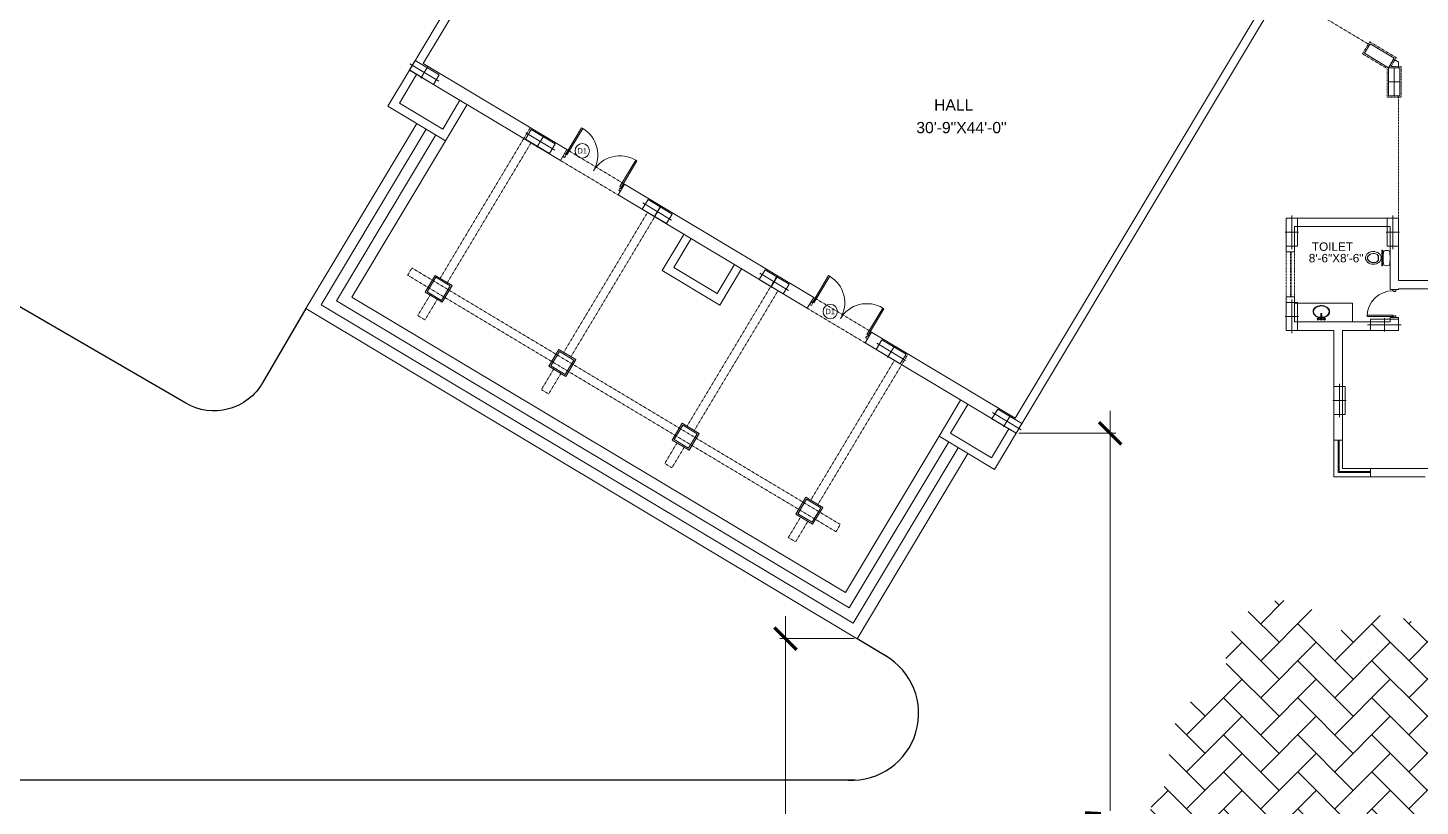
# Model space of a CAD drawing. Header units: inches. Extents: x -110725 to 51121, y 8404 to 44825.
# Drawn here: x 17460 to 18949, y 21109 to 21941 of the extents above; entities that cross this region are included whole.
import ezdxf
from ezdxf.enums import TextEntityAlignment as Align

# ---------------------------------------------------------------- set-up
doc = ezdxf.new("R2010")
doc.units = ezdxf.units.IN
doc.header["$LTSCALE"] = 0.1
doc.header["$MEASUREMENT"] = 0
doc.linetypes.add('DASHED2', pattern=[0.375, 0.25, -0.125])
doc.layers.get('0').update_dxf_attribs({"color": 1, "lineweight": 0})
doc.layers.get('Defpoints').update_dxf_attribs({"lineweight": 0})
for name, color, linetype, lineweight in [('Col.', 4, 'Continuous', 0), ('dim', 252, 'Continuous', 0), ('DOOR', 32, 'Continuous', 0), ('HATCH', 5, 'Continuous', 5), ('PLASTER', 7, 'Continuous', 0), ('PLUMBING', 8, 'Continuous', 0), ('stair', 5, 'Continuous', 0), ('TEXT', 3, 'Continuous', 0), ('WALL', 7, 'Continuous', 0), ('WIN', 160, 'Continuous', 0)]:
    doc.layers.add(name, color=color, linetype=linetype, lineweight=lineweight)
doc.layers.add('GREEN BELT', color=80, linetype='Continuous')
doc.styles.add('ARIAL', font='arial.ttf')
doc.styles.add('as', font='arial.ttf')
doc.styles.add('ATTR', font='romans.shx', dxfattribs={"width": 0.8, "height": 1.2})
doc.styles.add('EHSAN', font='arial.ttf', dxfattribs={"height": 54})
doc.dimstyles.new('DIM1', dxfattribs={"dimtxt": 54, "dimasz": 6, "dimexe": 6, "dimexo": 3, "dimgap": 1, "dimtad": 0, "dimzin": 0, "dimdsep": 46, "dimlunit": 4, "dimtxsty": 'EHSAN', "dimblk": 'ARCHTICK', "dimcen": 3, "dimdle": 6, "dimclrd": 4, "dimclre": 4, "dimclrt": 6, "dimadec": 0, "dimazin": 0, "dimtfac": 1, "dimtofl": 0, "dimtmove": 1, "dimatfit": 3, "dimldrblk": 'ARCHTICK', "dimfxl": 4, "dimtolj": 1, "dimtzin": 3, "dimlwd": -1, "dimlwe": -1, "dimarcsym": 0})

# ---------------------------------------------------------------- blocks, each defined once
blk = doc.blocks.new('D-1')
for points in [[(1.5, 34.9), (1.5, 1.9), (3, 1.9), (3, 34.9)], [(2.2, 0.4), (2.2, -1.9), (0, -1.9), (0, 1.9), (1.5, 1.9), (1.5, 0.4)], [(33.7, 0.4), (34.5, 0.4), (34.5, 1.9), (36, 1.9), (36, -1.9), (33.7, -1.9)]]:
    blk.add_lwpolyline(points, close=True)
blk.add_arc((1.5, 1.9), 33, 0, 87.3947)
blk = doc.blocks.new('DD3')
for p, q in [((-70.5, 34.9), (-70.5, 1.9)), ((-70.5, 34.9), (-69, 34.9)), ((-69, 1.9), (-69, 34.9)), ((-1.5, 34.9), (-3, 34.9)), ((-3, 1.9), (-3, 34.9)), ((-1.5, 34.9), (-1.5, 1.9)), ((-72, 1.9), (-72, -1.9)), ((-70.5, 1.9), (-72, 1.9)), ((-69, 1.9), (-70.5, 1.9)), ((-70.5, 0.4), (-70.5, 1.9)), ((-69.8, 0.4), (-70.5, 0.4)), ((-69.8, -1.9), (-69.8, 0.4)), ((-1.5, 1.9), (-3, 1.9)), ((-1.5, 0.4), (-2.2, 0.4)), ((-2.2, 0.4), (-2.2, -1.9)), ((-1.5, 1.9), (-1.5, 0.4)), ((0, 1.9), (-1.5, 1.9)), ((0, -1.9), (0, 1.9)), ((-72, -1.9), (-69.8, -1.9)), ((-2.2, -1.9), (0, -1.9))]:
    blk.add_line(p, q)
for centre, start, end in [((-69, 1.9), 359.9824, 90), ((-3, 1.9), 90, 180.0176)]:
    blk.add_arc(centre, 33, start, end)
blk = doc.blocks.new('D-6-dub')
blk.add_blockref('DD3', (0, 0))
blk = doc.blocks.new('WC')
at = {"color": 7}
blk.add_line((-8.3, 8), (-8.3, 8.8), dxfattribs=at)
for p, q in [((-8.3, 8.7), (8.3, 8.7)), ((8.3, 8), (-8.3, 7.9)), ((8.3, 8), (8.3, 8.7))]:
    blk.add_line(p, q)
blk.add_lwpolyline([(-0.1, 9.5, 0.117624), (2.4, 10.1, 0.104467), (4.7, 12, 0.090021), (6.2, 14.6, 0.081928), (6.7, 17.9, 0.081928), (6.2, 21.2, 0.090021), (4.7, 23.8, 0.104467), (2.4, 25.7, 0.117624), (-0.1, 26.3, 0.117624), (-2.7, 25.7, 0.104467), (-5, 23.8, 0.090021), (-6.4, 21.2, 0.081928), (-7, 17.9, 0.081928), (-6.4, 14.6, 0.090021), (-5, 12, 0.104467), (-2.7, 10.1, 0.117624)], format="xyb", close=True)
for points in [[(-2.4, 12.5, -0.319055), (-4.9, 18.5, -0.319055)], [(-5, 18.6, -0.16652), (-2.2, 23.5), (-2.2, 23.5, -0.177224), (0, 24.3)], [(-2.4, 12.7, -0.318165), (-4.7, 18.5, -0.318165)], [(-4.7, 18.5, -0.166722), (-2.1, 23.3, -0.177633), (0, 24, -0.211372)], [(5, 18.6, 0.16652), (2.2, 23.5), (2.2, 23.5, 0.177224), (0, 24.3)], [(4.7, 18.5, 0.166722), (2.1, 23.3, 0.177633), (0, 24, 0.211372)], [(2.4, 12.5, 0.319055), (4.9, 18.5, 0.319055)], [(2.4, 12.7, 0.318165), (4.7, 18.5, 0.318165)], [(-7.5, 0.7, -0.25), (-7.5, 6.7, -0.25)], [(-7.5, 6.7, -0.049862), (0, 7.5, -0.049862)], [(0, 0, -0.049876), (-7.5, 0.7, -0.049876)], [(7.5, 6.7, 0.049862), (0, 7.5, 0.049862)], [(0, 0, 0.049876), (7.5, 0.7, 0.049876)], [(7.5, 0.7, 0.25), (7.5, 6.7, 0.25)]]:
    blk.add_lwpolyline(points, format="xyb")
for points in [[(-2.4, 12.8), (2.4, 12.7)], [(2.4, 12.5), (-2.4, 12.5)]]:
    blk.add_lwpolyline(points)
blk = doc.blocks.new('fdg')
for p, q in [((-3.7, 1.5), (-4, 1.5)), ((-3.7, 1.2), (-4, 1.2)), ((-3.4, 1.8), (-3.4, 2)), ((-3.4, 0.9), (-3.4, 0.7)), ((-3.2, 1.8), (-3.2, 2)), ((-3.2, 0.9), (-3.2, 0.7)), ((-2.9, 1.5), (-2.6, 1.5)), ((-2.8, 1.2), (-2.6, 1.2)), ((-0.5, 5.4), (-0.5, 2.1)), ((0.5, 2.1), (0.5, 5.4)), ((2.8, 1.5), (2.6, 1.5)), ((2.9, 1.2), (2.6, 1.2)), ((3.2, 1.8), (3.2, 2)), ((3.2, 0.9), (3.2, 0.7)), ((3.4, 1.8), (3.4, 2)), ((3.4, 0.9), (3.4, 0.7)), ((3.7, 1.5), (4, 1.5)), ((3.7, 1.2), (4, 1.2))]:
    blk.add_line(p, q)
for centre, radius in [((-3.3, 1.4), 1.25), ((-4.2, 1.4), 0.253), ((-3.3, 1.4), 0.453), ((-3.3, 2.3), 0.253), ((-3.3, 0.5), 0.253), ((-2.4, 1.4), 0.253), ((0, 6.9), 0.544), ((0, 1.4), 0.453), ((3.3, 1.4), 1.25), ((2.4, 1.4), 0.253), ((3.3, 1.4), 0.453), ((3.3, 2.3), 0.253), ((3.3, 0.5), 0.253), ((4.2, 1.4), 0.253)]:
    blk.add_circle(centre, radius)
for centre, radius, start, end in [((-3.3, 1.4), 0.906, 105.2407, 164.2093), ((-3.3, 1.4), 0.906, 196.2342, 253.9047), ((-3.3, 1.4), 0.906, 16.4413, 74.0789), ((-3.3, 1.4), 0.906, 286.12, 344.0884), ((0, 1.4), 1.36, 109.6514, 70.3603), ((0, 1.4), 0.906, 120.3431, 59.7554), ((0, 5.4), 0.453, 0, 180), ((3.3, 1.4), 0.906, 106.12, 164.0884), ((3.3, 1.4), 0.906, 196.4412, 254.0789), ((3.3, 1.4), 0.906, 16.2342, 73.9047), ((3.3, 1.4), 0.906, 285.2407, 344.2093)]:
    blk.add_arc(centre, radius, start, end)
blk.add_ellipse((0, 9.4), major_axis=(-8.55, 0), ratio=0.719829, start_param=-4.659338, end_param=1.517745)
blk.add_open_spline([(0.5, 2.7), (1, 2.8), (1.5, 2.8), (3.3, 3.1), (4.5, 3.5), (6.6, 4.7), (7.4, 5.5), (8.5, 7), (8.8, 7.8), (9.1, 9.3), (9.1, 10.1), (8.6, 11.6), (8.2, 12.3), (7.1, 13.6), (6.4, 14.2), (4.7, 15.1), (3.8, 15.5), (1.9, 15.9), (0.9, 16.1), (-1.2, 16), (-2.2, 15.9), (-4.1, 15.4), (-5, 15), (-6.6, 14), (-7.2, 13.5), (-8.3, 12.1), (-8.7, 11.4), (-9.1, 9.9), (-9.1, 9.1), (-8.8, 7.5), (-8.4, 6.8), (-7.4, 5.5), (-6.7, 4.9), (-5.2, 3.9), (-4.3, 3.5), (-2.4, 2.9), (-1.4, 2.8), (-0.5, 2.7)], degree=3, knots=[-4.661485, -4.661485, -4.661485, -4.661485, -4.481024, -4.481024, -4.045821, -4.045821, -3.610618, -3.610618, -3.267968, -3.267968, -2.925319, -2.925319, -2.582669, -2.582669, -2.240019, -2.240019, -1.89737, -1.89737, -1.55472, -1.55472, -1.21207, -1.21207, -0.869421, -0.869421, -0.526771, -0.526771, -0.184121, -0.184121, 0.158528, 0.158528, 0.501178, 0.501178, 0.843828, 0.843828, 1.186477, 1.186477, 1.519892, 1.519892, 1.519892, 1.519892])
at = {"style": 'ATTR', "width": 0.8, "flags": 9}
blk.add_attdef('ESTCODE', (0, 1.4), '', height=0.0000181, rotation=180, dxfattribs=at)
blk = doc.blocks.new('_ArchTick')
at = {"color": 0, "linetype": 'ByBlock', "const_width": 0.15}
blk.add_lwpolyline([(-0.5, -0.5), (0.5, 0.5)], dxfattribs=at)
blk = doc.blocks.new('*D2202')
at = {"layer": 'Defpoints', "color": 0, "transparency": 16777216}
for p in [(18346.9, 21287.8), (18270.4, 20284.6), (18346.9, 20284.6)]:
    blk.add_point(p, dxfattribs=at)
at = {"layer": 'dim', "color": 4, "transparency": 16777216}
for p, q in [((18270.4, 21311.8), (18270.4, 20900.5)), ((18343.9, 21287.8), (18264.4, 21287.8)), ((18270.4, 20260.6), (18270.4, 20671.9)), ((18343.9, 20284.6), (18264.4, 20284.6))]:
    blk.add_line(p, q, dxfattribs=at)
at = {"layer": 'dim', "color": 4, "transparency": 16777216, "xscale": 24, "yscale": 24, "zscale": 24}
for p, rotation in [((18270.4, 21287.8), 90), ((18270.4, 20284.6), 270)]:
    blk.add_blockref('_ArchTick', p, dxfattribs=dict(at, rotation=rotation))
at = {"layer": 'dim', "color": 6, "transparency": 16777216, "insert": (18270.4, 20786.2), "char_height": 54, "attachment_point": 5, "rotation": 90, "style": 'EHSAN'}
blk.add_mtext('\\A1;83\'-7{\\H1x;\\S1/4;}"', dxfattribs=at)
blk = doc.blocks.new('*D2203')
at = {"layer": 'Defpoints', "color": 0, "transparency": 16777216}
for p in [(18516.9, 21507.4), (18552.2, 20471.3, -23.7), (18617.6, 20471.3)]:
    blk.add_point(p, dxfattribs=at)
at = {"layer": 'dim', "color": 4, "transparency": 16777216}
for p, q in [((18617.6, 21531.4), (18617.6, 21103.6)), ((18519.9, 21507.4), (18623.6, 21507.4)), ((18617.6, 20447.3), (18617.6, 20875.1)), ((18555.2, 20471.3), (18623.6, 20471.3))]:
    blk.add_line(p, q, dxfattribs=at)
at = {"layer": 'dim', "color": 4, "transparency": 16777216, "xscale": 24, "yscale": 24, "zscale": 24}
for p, rotation in [((18617.6, 21507.4), 90), ((18617.6, 20471.3), 270)]:
    blk.add_blockref('_ArchTick', p, dxfattribs=dict(at, rotation=rotation))
at = {"layer": 'dim', "color": 6, "transparency": 16777216, "insert": (18617.6, 20989.4), "char_height": 54, "attachment_point": 5, "rotation": 90, "style": 'EHSAN'}
blk.add_mtext('\\A1;86\'-4{\\H1x;\\S1/4;}"', dxfattribs=at)
blk = doc.blocks.new('44')
at = {"layer": 'Col.', "linetype": 'Continuous'}
blk.add_lwpolyline([(-24729.4, 37327.3), (-24729.4, 37339.3), (-24759.4, 37339.3), (-24759.4, 37327.3)], close=True, dxfattribs=at)
at = {"layer": 'dim', "linetype": 'Continuous'}
for p, q in [((-24744.4, 37340.5), (-24744.4, 37326.1)), ((-24762.4, 37333.3), (-24726.4, 37333.3))]:
    blk.add_line(p, q, dxfattribs=at)

msp = doc.modelspace()

# ---------------------------------------------------------------- hatches: boundary and pattern name
at = {"layer": 'HATCH'}
h = msp.add_hatch(dxfattribs=at)
h.set_pattern_fill('AR-HBONE', color=251, scale=7)
h.set_pattern_definition([(45, (57346.872, 0), (3e-15, 39.59798), [84, -28]), (135, (57366.67, 19.8), (3e-15, 39.59798), [84, -28])])
edge = h.paths.add_edge_path()
edge.add_arc((19040.37528, 21127.80627), 72.2462, 321.43452144, 431.43452134)
edge.add_arc((19025.40517, 21242.90091), 60.1184, 309.17031682, 509.43681154)
edge.add_arc((18909.36635, 21240.47755), 72.2462, 27.17260702, 137.17260692)
edge.add_arc((18800.57794, 21269.21705), 59.40534, 20.0565317, 210.02676781)
edge.add_arc((18752.8139, 21167.33735), 72.2462, 92.91069259, 202.91069249)
edge.add_arc((18728.50725, 21080.60098), 72.2462, 125.77973538, 235.77973528)
edge.add_arc((18755.16539, 20994.55822), 72.2462, 158.64877817, 268.64877807)
edge.add_arc((18824.2531, 20936.75771), 72.2462, 191.51782095, 301.51782086)
edge.add_arc((18923.24202, 20867.68436), 61.67709, 173.02945644, 385.74427095)
edge.add_arc((18994.73443, 20964.94055), 72.2462, 257.25590653, 367.25590643)
edge.add_arc((19100.26484, 21023.19509), 59.66925, 235.42339105, 453.26703682)

# ---------------------------------------------------------------- linework, layer by layer
for p, q in [((17845.18111, 21857.27501), (17868.30229, 21895.88086)), ((17857.52651, 21860.37195), (17876.02346, 21891.25662)), ((17906.96091, 21820.27486), (17845.18111, 21857.27501)), ((17903.86398, 21832.62026), (17857.52651, 21860.37195)), ((17903.86398, 21832.62026), (17922.36093, 21863.50494)), ((17906.96091, 21820.27486), (17930.08209, 21858.8807)), ((18138.57959, 21681.55604), (18161.70077, 21720.16188)), ((18150.925, 21684.65297), (18169.42194, 21715.53765)), ((18200.3594, 21644.55589), (18138.57959, 21681.55604)), ((18197.26247, 21656.90129), (18150.925, 21684.65297)), ((18197.26247, 21656.90129), (18215.75941, 21687.78596)), ((18200.3594, 21644.55589), (18223.48058, 21683.16173)), ((18434.56362, 21504.29165), (18457.6848, 21542.8975)), ((18446.90902, 21507.38859), (18465.40597, 21538.27326)), ((18490.66231, 21481.18458), (18509.15926, 21512.06925)), ((18434.56362, 21504.29165), (18493.75924, 21468.83918)), ((18446.90902, 21507.38859), (18490.66231, 21481.18458)), ((18493.75924, 21468.83918), (18516.88042, 21507.44502))]:
    msp.add_line(p, q)
at = {"layer": 'Col.', "linetype": 'Continuous', "elevation": 27.16259}
for points in [[(18895.57188, 21924.03377), (18889.39142, 21913.74776), (18915.10644, 21898.29662), (18921.2869, 21908.58263)], [(18915.10644, 21868.29662), (18915.10644, 21898.29662), (18927.10644, 21898.29662), (18927.10644, 21868.29662)]]:
    msp.add_lwpolyline(points, close=True, dxfattribs=at)
at = {"layer": 'dim', "linetype": 'Continuous'}
for p, q in [((18921.10644, 21868.29662), (18921.10644, 21898.29662)), ((18927.10644, 21883.29662), (18915.10644, 21883.29662))]:
    msp.add_line(p, q, dxfattribs=at)
at = {"layer": 'GREEN BELT', "linetype": 'Continuous'}
for p, q in [((18379.1355, 21268.44254), (18346.85414, 21287.77597)), ((18345.24202, 21136.61756), (16885.66746, 21136.61756))]:
    msp.add_line(p, q, dxfattribs=at)
msp.add_lwpolyline([(17757.48209, 21640.75306), (17711.34708, 21561.28684, -0.4142135624), (17629.33298, 21539.52249), (16884.43945, 21971.97879), (16863.06154, 22001.84415), (16865.12873, 22061.13383), (16923.50665, 22156.49411), (16825.47341, 22216.14179), (16623.97328, 22351.43454)], format="xyb", dxfattribs=at)
msp.add_arc((18341.35564, 21207.88645), 71.37478, 266.87868213, 60.12420514, dxfattribs=at)
at = {"layer": 'PLASTER', "elevation": 27.16259}
for points in [[(17895.95056, 21676.2534), (17913.96662, 21665.46351), (17903.17673, 21647.44745), (17885.16067, 21658.23734)], [(18046.1681, 21586.29076), (18028.15204, 21597.08065), (18017.36215, 21579.06459), (18035.37821, 21568.27471)], [(18159.99346, 21518.12034), (18178.00951, 21507.33045), (18167.21963, 21489.3144), (18149.20357, 21500.10428)], [(18310.20817, 21428.15299), (18292.19211, 21438.94287), (18281.40223, 21420.92681), (18299.41829, 21410.13693)]]:
    msp.add_lwpolyline(points, close=True, dxfattribs=at)
at = {"layer": 'PLUMBING'}
for p in [(18814.79394, 21646.38625), (18876.56427, 21626.45053)]:
    msp.add_line(p, (18876.56427, 21646.38625), dxfattribs=at)
at = {"layer": 'stair'}
for p, q in [((17790.40317, 21649.01155), (17896.66602, 21826.44051)), ((17806.8637, 21653.14079), (17906.96091, 21820.27486)), ((17790.40317, 21649.01155), (18338.59565, 21320.69705)), ((17806.8637, 21653.14079), (18334.46641, 21337.15759)), ((18334.46641, 21337.15759), (18434.56362, 21504.29165)), ((18338.59565, 21320.69705), (18444.85851, 21498.12601))]:
    msp.add_line(p, q, dxfattribs=at)
at = {"layer": 'stair', "elevation": 27.16259}
for points in [[(17876.07624, 21838.7718), (17757.48209, 21640.75306), (18346.85414, 21287.77597), (18465.44829, 21485.79471)], [(17886.37113, 21832.60616), (17773.94263, 21644.88231), (18342.7249, 21304.23651), (18455.1534, 21491.96036)]]:
    msp.add_lwpolyline(points, dxfattribs=at)
at = {"layer": 'TEXT'}
for centre in [(18053.12082, 21809.45406, 27.16259), (18318.23937, 21637.61248, 27.16259)]:
    msp.add_circle(centre, 7.69524, dxfattribs=at)
at = {"layer": 'WALL'}
for p, q in [((17882.95981, 21902.83837), (18154.31265, 22355.92098)), ((17868.30229, 21895.88086), (18004.78216, 22123.76369)), ((18516.09561, 21523.65101), (18787.44845, 21976.73361)), ((18516.88042, 21507.44502), (18799.79386, 21979.83054)), ((18036.61919, 21810.80416), (17882.95981, 21902.83837)), ((18029.68282, 21799.22239), (17868.30229, 21895.88086)), ((18029.68282, 21799.22239), (18036.61919, 21810.80416)), ((18091.45166, 21762.22765), (18098.38802, 21773.8094)), ((18300.66399, 21652.67427), (18098.38802, 21773.8094)), ((18293.72763, 21641.09252), (18091.45166, 21762.22765)), ((18925.79394, 21737.45053), (18805.79394, 21737.45053)), ((18805.79394, 21701.45053), (18805.79394, 21737.45053)), ((18925.79394, 21670.89746), (18925.79394, 21737.45053)), ((18916.79394, 21728.45053), (18814.79394, 21728.45053)), ((18814.79394, 21701.45053), (18814.79394, 21728.45053)), ((18916.79394, 21661.05053), (18916.79394, 21728.45053)), ((18814.79394, 21701.45053), (18805.79394, 21701.45053)), ((18916.79394, 21661.05053), (18925.79394, 21661.05053)), ((18925.79394, 21670.89746), (18959.54394, 21670.89746)), ((18925.79394, 21661.89746), (18959.54394, 21661.89746)), ((18925.79394, 21661.05053), (18925.79394, 21661.89746)), ((18293.72657, 21641.09075), (18300.66399, 21652.67427)), ((18805.79394, 21617.45053), (18805.79394, 21653.45053)), ((18814.79394, 21653.45053), (18805.79394, 21653.45053)), ((18814.79394, 21626.45053), (18814.79394, 21653.45053)), ((18916.79394, 21626.45053), (18916.79394, 21631.05053)), ((18916.79394, 21631.05053), (18925.79394, 21631.05053)), ((18925.79394, 21617.45053), (18925.79394, 21631.05053)), ((18355.49592, 21604.09686), (18362.43313, 21615.68004)), ((18516.09561, 21523.65101), (18362.43313, 21615.68004)), ((18856.79394, 21617.45053), (18805.79394, 21617.45053)), ((18916.79394, 21626.45053), (18814.79394, 21626.45053)), ((18856.79394, 21499.89746), (18856.79394, 21617.45053)), ((18865.79394, 21499.89746), (18865.79394, 21617.45053)), ((18925.79394, 21617.45053), (18865.79394, 21617.45053)), ((18516.88042, 21507.44502), (18355.49677, 21604.09828)), ((18865.79394, 21499.89746), (18856.79394, 21499.89746)), ((18895.79394, 21469.89746), (18990.29394, 21469.89746)), ((18895.79394, 21469.89746), (18895.79394, 21460.89746)), ((18895.79394, 21460.89746), (18954.29394, 21460.89746))]:
    msp.add_line(p, q, dxfattribs=at)
at = {"layer": 'WALL', "elevation": 27.16259}
for points in [[(17896.46671, 21674.19583), (17911.90905, 21664.94736), (17902.66058, 21649.50502), (17887.21824, 21658.75349)], [(18044.11053, 21585.77461), (18028.66819, 21595.02308), (18019.41972, 21579.58075), (18034.86206, 21570.33227)], [(18160.50961, 21516.06277), (18175.95195, 21506.8143), (18166.70348, 21491.37196), (18151.26114, 21500.62044)], [(18308.1506, 21427.63683), (18292.70827, 21436.8853), (18283.45979, 21421.44297), (18298.90213, 21412.19449)]]:
    msp.add_lwpolyline(points, close=True, dxfattribs=at)
at = {"layer": 'WIN', "linetype": 'DASHED2'}
for p, q in [((18799.77838, 21979.81139), (18894.86596, 21922.85893)), ((18920.60272, 21907.44396), (18925.79394, 21904.33469)), ((18921.88956, 21906.67321), (18925.79394, 21904.33469)), ((18921.88956, 21906.67321), (18925.79394, 21904.33469)), ((18925.79394, 21898.29662), (18925.79394, 21904.33469)), ((18925.79394, 21899.79662), (18925.79394, 21904.33469)), ((18925.79394, 21899.79662), (18925.79394, 21904.33469)), ((18925.79394, 21737.45053), (18925.79394, 21868.29662)), ((17990.60763, 21822.62637), (17997.54465, 21834.21006)), ((17990.60763, 21822.62637), (17900.3273, 21671.88371)), ((17998.32865, 21818.00189), (17908.04846, 21667.25947)), ((18098.39084, 21773.81411), (18036.61349, 21810.79464)), ((18029.68428, 21799.22482), (18091.45363, 21762.23093)), ((18130.53043, 21738.82963), (18137.46678, 21750.41138)), ((18122.80836, 21743.45236), (18033.29948, 21593.99782)), ((18130.52967, 21738.82837), (18041.02065, 21589.37359)), ((18805.79394, 21701.45053), (18805.79394, 21653.45053)), ((18810.29394, 21701.45053), (18810.29394, 21653.45053)), ((18811.17048, 21701.45053), (18811.17048, 21653.45053)), ((18814.79394, 21701.45053), (18814.79394, 21653.45053)), ((17866.36685, 21676.48679), (17870.99109, 21684.20795)), ((17866.36685, 21676.48679), (18324.37775, 21402.18237)), ((17870.99109, 21684.20795), (18329.00199, 21409.90354)), ((18254.64992, 21664.49229), (18261.58694, 21676.07598)), ((18254.64992, 21664.49229), (18165.1409, 21515.03751)), ((17890.30812, 21655.15451), (17877.20612, 21633.27787)), ((17898.02929, 21650.53028), (17884.92728, 21628.65363)), ((18262.37094, 21659.86781), (18172.86207, 21510.41328)), ((18362.43313, 21615.68004), (18300.65578, 21652.66056)), ((17884.92728, 21628.65363), (17877.20612, 21633.27787)), ((18293.72657, 21641.09075), (18355.49592, 21604.09686)), ((18394.57272, 21580.69556), (18401.50907, 21592.27731)), ((18022.5096, 21575.98177), (18009.4076, 21554.10512)), ((18030.23077, 21571.35753), (18017.12877, 21549.48089)), ((18386.85155, 21585.31979), (18297.33956, 21435.86005)), ((18394.57272, 21580.69556), (18305.06072, 21431.23581)), ((18017.12877, 21549.48089), (18009.4076, 21554.10512)), ((18154.35102, 21497.02146), (18141.24901, 21475.14481)), ((18162.07218, 21492.39722), (18148.97018, 21470.52058)), ((18141.24901, 21475.14481), (18148.97018, 21470.52058)), ((18286.54967, 21417.84399), (18273.44767, 21395.96734)), ((18294.27084, 21413.21975), (18281.16884, 21391.34311)), ((18324.37775, 21402.18237), (18329.00199, 21409.90354)), ((18281.16884, 21391.34311), (18273.44767, 21395.96734))]:
    msp.add_line(p, q, dxfattribs=at)
at = {"layer": 'WIN'}
for p, q in [((18856.79394, 21499.89746), (18856.79394, 21460.89746)), ((18861.29394, 21499.89746), (18861.29394, 21465.39746)), ((18862.29394, 21499.89746), (18862.29394, 21466.39746)), ((18865.79394, 21499.89746), (18865.79394, 21469.89746)), ((18865.79394, 21469.89746), (18895.79394, 21469.89746)), ((18856.79394, 21460.89746), (18895.79394, 21460.89746)), ((18861.29394, 21465.39746), (18895.79394, 21465.39746)), ((18862.29394, 21466.39746), (18895.79394, 21466.39746))]:
    msp.add_line(p, q, dxfattribs=at)
at = {"layer": 'WIN', "linetype": 'DASHED2', "elevation": 27.16259}
for points in [[(18917.75768, 21899.79662), (18923.34521, 21909.09582), (18895.05869, 21926.09208), (18887.33311, 21913.23457), (18913.60644, 21897.44796)], [(18917.75768, 21899.79662), (18923.34521, 21909.09582), (18895.05869, 21926.09208), (18887.33311, 21913.23457), (18913.60644, 21897.44796)], [(18917.75768, 21899.79662), (18928.60644, 21899.79662), (18928.60644, 21866.79662), (18913.60644, 21866.79662), (18913.60644, 21897.44796)], [(18917.75768, 21899.79662), (18928.60644, 21899.79662), (18928.60644, 21866.79662), (18913.60644, 21866.79662), (18913.60644, 21897.44796)]]:
    msp.add_lwpolyline(points, dxfattribs=at)

# ---------------------------------------------------------------- block references
at = {"layer": 'Col.', "linetype": 'Continuous'}
for p, rotation in [((15833.85327, 66635.46721, 27.16259), 149.0875610255756), ((16021.09205, 66564.37232, 27.16259), 149.0064827751198), ((16146.16662, 66489.44585, 27.16259), 149.0064827751198), ((56145.12584, 46466.86998, 27.16259), 90), ((16271.17065, 66414.40194, 27.16259), 149.0064827751198), ((16396.24871, 66339.48127, 27.16259), 149.0064827751198), ((16520.02913, 66265.31743, 27.16259), 149.0064827751198)]:
    msp.add_blockref('44', p, dxfattribs=dict(at, rotation=rotation))
at = {"layer": 'Col.', "linetype": 'Continuous', "xscale": -1}
for p, rotation in [((-18413.53796, 46466.86998, 27.16259), 270), ((56145.12584, -3111.96891, 27.16259), 90), ((-18470.53796, 46286.86998, 27.16259), 270)]:
    msp.add_blockref('44', p, dxfattribs=dict(at, rotation=rotation))
msp.add_blockref('44', (-5833.62551, -15709.88137, 27.16259), dxfattribs=at)
at = {"layer": 'DOOR', "rotation": 329.082452732648}
for p in [(18094.92052, 21768.01966, 27.16259), (18358.96409, 21609.88773, 27.16259)]:
    msp.add_blockref('D-6-dub', p, dxfattribs=at)
at = {"layer": 'DOOR', "xscale": 0.8333333333347719, "yscale": 0.8333333333347719, "zscale": 0.8333333333347719, "rotation": 89.99999999999999}
msp.add_blockref('D-1', (18921.29394, 21631.05053, 27.16259), dxfattribs=at)
at = {"layer": 'PLUMBING', "xscale": -1, "rotation": 89.80755789811126}
msp.add_blockref('WC', (18916.79394, 21694.75053, 27.16259), dxfattribs=at)
at = {"layer": 'PLUMBING', "xscale": -0.9800902086717542, "yscale": 0.9800902086681162, "zscale": 0.9800902086673869, "rotation": 359.2219251986666}
msp.add_blockref('fdg', (18843.15412, 21628.29071, 27.16259), dxfattribs=at)

# ---------------------------------------------------------------- texts
at = {"layer": 'TEXT', "style": 'as'}
for s, p in [('HALL', (18429.28782, 21852.50208)), ('30\'-9"X44\'-0"', (18410.23594, 21828.32334))]:
    msp.add_text(s, height=12, rotation=0.00184767, dxfattribs=at).set_placement(p)
at = {"layer": 'TEXT', "style": 'ARIAL'}
for p in [(18053.09579, 21809.50303), (18318.21434, 21637.66146)]:
    msp.add_text('D1', height=5.76, dxfattribs=at).set_placement(p, align=Align.MIDDLE_CENTER)
at = {"layer": 'TEXT', "style": 'as'}
for s, p in [('TOILET', (18833.2167, 21702.54038)), ('8\'-6"X8\'-6"', (18829.87884, 21690.2112))]:
    msp.add_text(s, height=9, dxfattribs=at).set_placement(p)

# ---------------------------------------------------------------- dimensions: what is measured, and where the dimension line sits
at = {"layer": 'dim'}
for base, p1, p2, picture, middle in [((18617.61321, 20471.31294, 27.16259), (18516.88042, 21507.44502, 27.16259), (18552.2348, 20471.31294, 3.45489), '*D2203', (18617.61321, 20989.37898, 27.16259)), ((18270.44474, 20284.64245, 27.16259), (18346.85414, 21287.77597, 27.16259), (18346.85414, 20284.64245, 27.16259), '*D2202', (18270.44474, 20786.20921, 27.16259))]:
    dim = msp.add_linear_dim(base=base, p1=p1, p2=p2, angle=90, dimstyle='DIM1', override={"dimtxt": 36, "dimasz": 24, "dimdle": 24}, dxfattribs=at)
    dim.commit()
    dim.dimension.update_dxf_attribs({"geometry": picture, "text_midpoint": middle})

doc.saveas('drawing.dxf')
